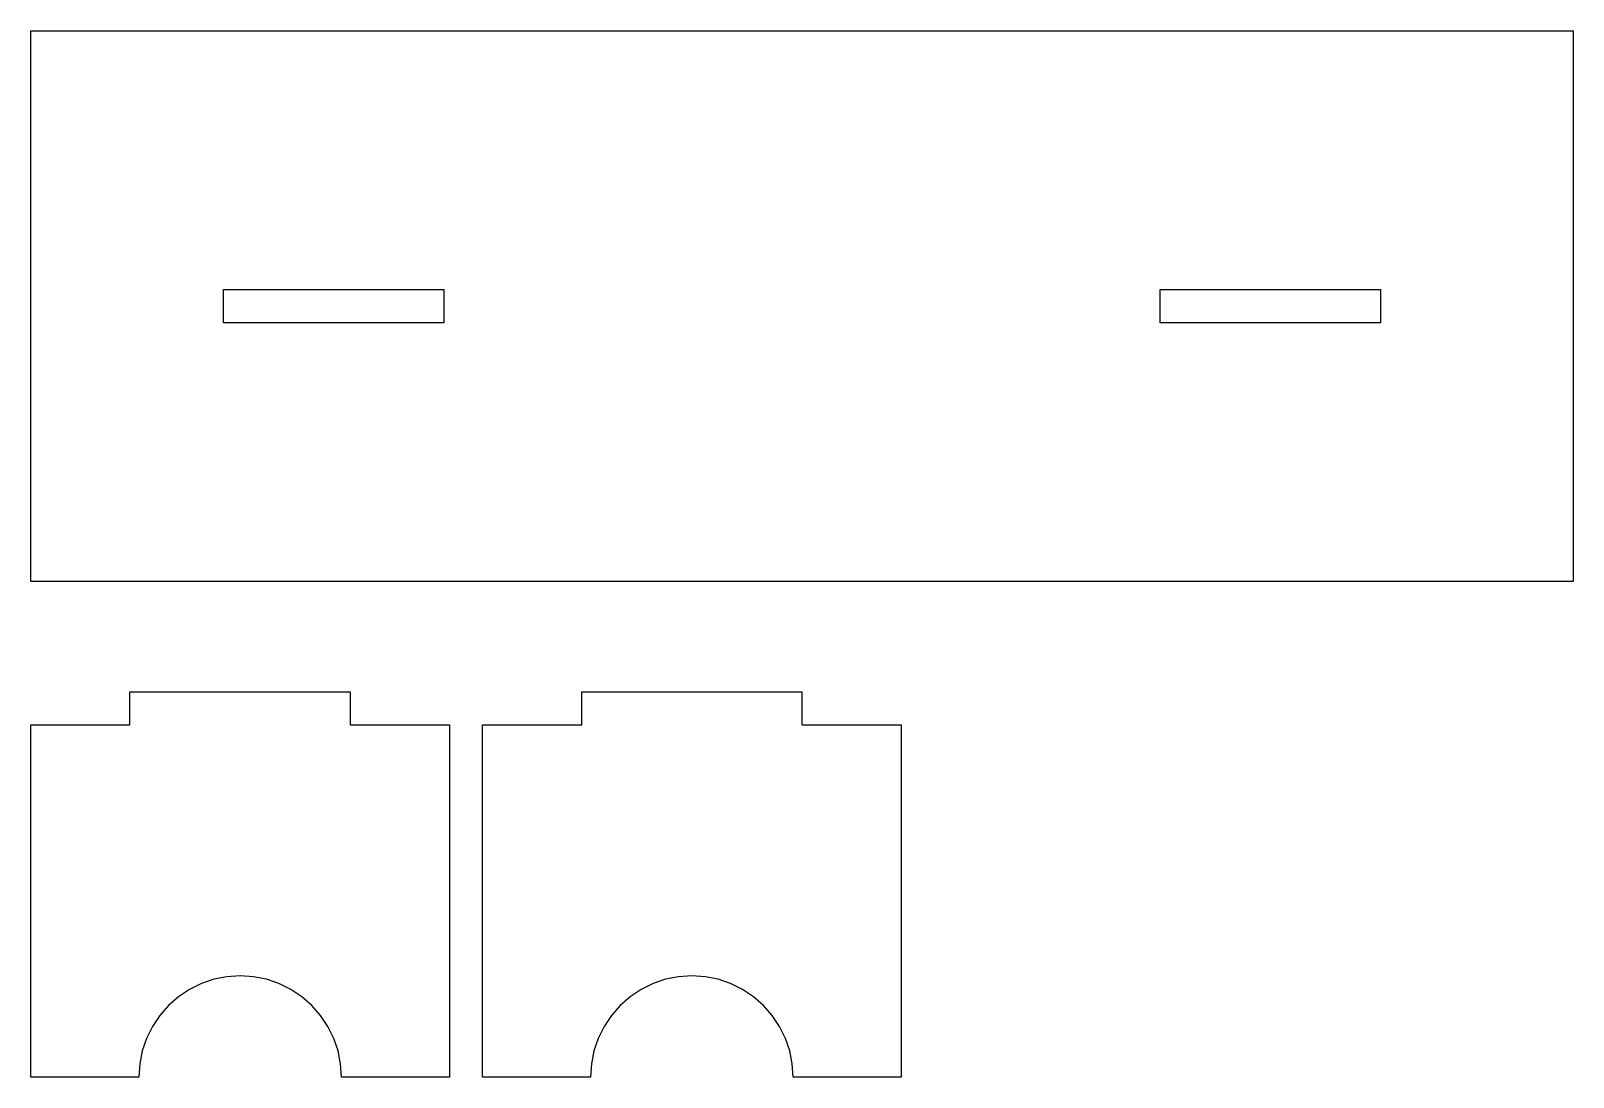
# Model space of a CAD drawing. Header units: metres. Extents: x 5 to 285, y 105 to 295.
import ezdxf

# ---------------------------------------------------------------- set-up
doc = ezdxf.new("R2010")
doc.units = ezdxf.units.M
doc.layers.add('CUT', color=1, linetype='Continuous')

msp = doc.modelspace()

# ---------------------------------------------------------------- linework, layer by layer
at = {"layer": 'CUT'}
for points in [[(5, 295), (285, 295), (285, 195), (5, 195)], [(40, 248.05), (80, 248.05), (80, 241.95), (40, 241.95)], [(210, 248.05), (250, 248.05), (250, 241.95), (210, 241.95)], [(23, 105), (5, 105), (5, 169), (23, 169), (23, 175), (63, 175), (63, 169), (81, 169), (81, 105), (61.4, 105), (61.4, 105), (61.24, 107.4), (60.77, 109.76), (60, 112.04), (58.93, 114.2), (57.6, 116.2), (56.01, 118.01), (54.2, 119.6), (52.2, 120.93), (50.04, 122), (47.76, 122.77), (45.4, 123.24), (43, 123.4), (40.6, 123.24), (38.24, 122.77), (35.96, 122), (33.8, 120.93), (31.8, 119.6), (29.99, 118.01), (28.4, 116.2), (27.07, 114.2), (26, 112.04), (25.23, 109.76), (24.76, 107.4), (24.6, 105), (24.6, 105)], [(105, 105), (87, 105), (87, 169), (105, 169), (105, 175), (145, 175), (145, 169), (163, 169), (163, 105), (143.4, 105), (143.4, 105), (143.24, 107.4), (142.77, 109.76), (142, 112.04), (140.93, 114.2), (139.6, 116.2), (138.01, 118.01), (136.2, 119.6), (134.2, 120.93), (132.04, 122), (129.76, 122.77), (127.4, 123.24), (125, 123.4), (122.6, 123.24), (120.24, 122.77), (117.96, 122), (115.8, 120.93), (113.8, 119.6), (111.99, 118.01), (110.4, 116.2), (109.07, 114.2), (108, 112.04), (107.23, 109.76), (106.76, 107.4), (106.6, 105), (106.6, 105)]]:
    msp.add_lwpolyline(points, close=True, dxfattribs=at)

doc.saveas('drawing.dxf')
